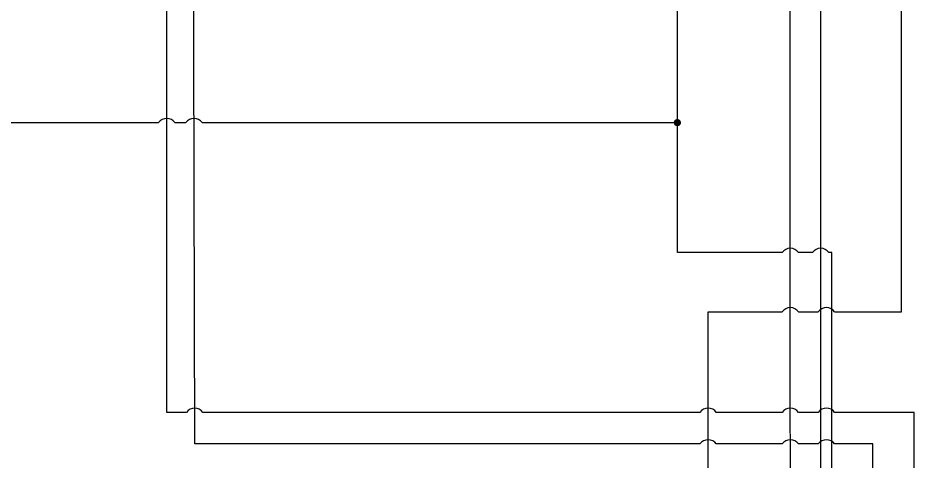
# Model space of a CAD drawing. Extents: x 8694 to 20248, y -4045 to 2404.
# Drawn here: x 14766 to 17247, y -802 to 426 of the extents above; entities that cross this region are included whole.
import ezdxf

# ---------------------------------------------------------------- set-up
doc = ezdxf.new("R2010")
doc.units = 0
doc.header["$MEASUREMENT"] = 0

msp = doc.modelspace()

# ---------------------------------------------------------------- linework, layer by layer
at = {"color": 39, "linetype": 'Continuous', "true_color": 0x61361f}
for points in [[(15275.8, 135.7), (16591.2, 135.7), (16591.2, 1583.1)], [(16904.4, -3034), (16903.5, 1583.1)], [(13145.5, 135.7), (15155.1, 135.7)], [(15200.5, 135.7), (15230.4, 135.7)]]:
    msp.add_lwpolyline(points, dxfattribs=at)
at = {"color": 30, "linetype": 'Continuous', "true_color": 0xfd721c}
msp.add_lwpolyline([(16926.7, -1189.9), (16988, -1189.9), (16988, 1583.1)], dxfattribs=at)
at = {"color": 3, "linetype": 'Continuous'}
for points in [[(17026.6, -388.3), (17211.7, -388.3), (17211.7, 1583.2)], [(16676.4, -3034), (16676.4, -388.3), (16881.2, -388.3)], [(16926.6, -388.3), (16981.2, -388.3)]]:
    msp.add_lwpolyline(points, dxfattribs=at)
at = {"color": 5, "linetype": 'Continuous'}
for points in [[(15232.5, -666.9), (15177.8, -666.9), (15177.8, 1431)], [(16653.7, -666.9), (15277.9, -666.9)], [(16881.2, -666.9), (16699.1, -666.9)], [(16981.2, -666.9), (16926.6, -666.9)], [(17246.5, -3034), (17246.5, -666.9), (17026.6, -666.9)]]:
    msp.add_lwpolyline(points, dxfattribs=at)
at = {"color": 2, "linetype": 'Continuous'}
for points in [[(16653.7, -754.4), (15255.4, -754.4), (15249.8, 1431)], [(16881.4, -754.4), (16699.1, -754.4)], [(16981.2, -754.4), (16926.7, -754.4)], [(17132.5, -3034), (17132.5, -754.4), (17026.6, -754.4)]]:
    msp.add_lwpolyline(points, dxfattribs=at)
at = {"linetype": 'Continuous', "const_width": 10}
msp.add_lwpolyline([(16586.2, 135.7, 1), (16596.2, 135.7, 1)], format="xyb", close=True, dxfattribs=at)
at = {"color": 1, "linetype": 'Continuous'}
for points in [[(16881.4, -224), (16591.2, -224), (16591.2, 135.7)], [(16965.3, -224), (16926.7, -224)], [(17018.5, -224), (17010.7, -224)], [(17018.5, -3034), (17018.5, -224)]]:
    msp.add_lwpolyline(points, dxfattribs=at)
at = {"color": 39, "linetype": 'Continuous', "true_color": 0x61361f}
for centre in [(15177.8, 119.4), (15253.1, 119.4)]:
    msp.add_arc(centre, 27.9, 35.6993, 144.3007, dxfattribs=at)
at = {"color": 1, "linetype": 'Continuous'}
for centre in [(16904, -240.3), (16988, -240.3)]:
    msp.add_arc(centre, 27.9, 35.6993, 144.3007, dxfattribs=at)
at = {"color": 3, "linetype": 'Continuous'}
for centre in [(16903.9, -404.6), (17003.9, -404.6)]:
    msp.add_arc(centre, 27.9, 35.6993, 144.3007, dxfattribs=at)
at = {"color": 5, "linetype": 'Continuous'}
for centre in [(15255.2, -683.2), (16676.4, -683.2), (16903.9, -683.2), (17003.9, -683.2)]:
    msp.add_arc(centre, 27.9, 35.6993, 144.3007, dxfattribs=at)
at = {"color": 2, "linetype": 'Continuous'}
for centre in [(16676.4, -770.7), (16904, -770.7), (17003.9, -770.7)]:
    msp.add_arc(centre, 27.9, 35.6993, 144.3007, dxfattribs=at)

doc.saveas('drawing.dxf')
